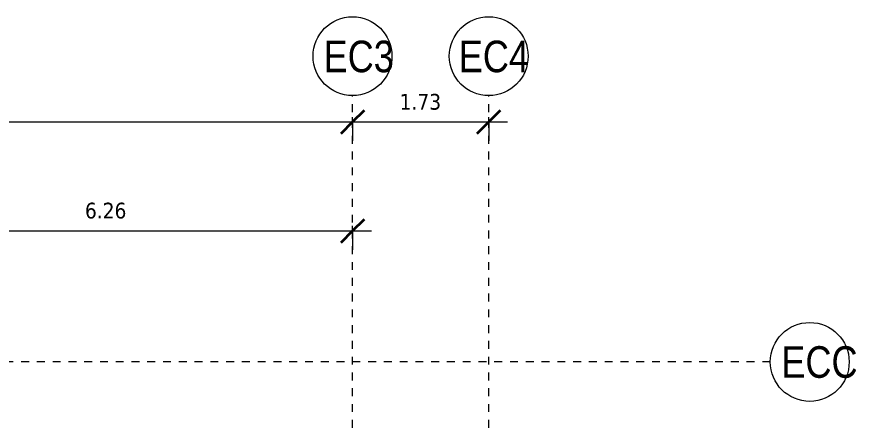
# Model space of a CAD drawing. Header units: metres. Extents: x 118 to 451, y -76 to 55.
# Drawn here: x 311.98 to 322.63, y -14.24 to -9.05 of the extents above; entities that cross this region are included whole.
import ezdxf

# ---------------------------------------------------------------- set-up
doc = ezdxf.new("R2010")
doc.units = ezdxf.units.M
doc.linetypes.add('Grid Line', pattern=[0.022225, 0.0127, -0.003175, 0.003175, -0.003175])
for name, color, linetype, lineweight in [('A-ANNO-DIMS', 7, 'Continuous', 9), ('A-ANNO-DIMS-100', 7, 'Continuous', 9), ('S-GRID', 7, 'Continuous', 9), ('S-GRID-IDEN', 7, 'Continuous', 9)]:
    doc.layers.add(name, color=color, linetype=linetype, lineweight=lineweight)
doc.styles.add('Saira Condensed', font='SairaCondensed-Regular.ttf', dxfattribs={"height": 0.4})
doc.styles.add('Tahoma', font='tahoma.ttf', dxfattribs={"height": 0.2})
doc.dimstyles.new('R_Tahoma_2_0', dxfattribs={"dimscale": 0.3048, "dimtxt": 0.208804, "dimasz": 0.984252, "dimexe": 0.787402, "dimexo": 0.492126, "dimgap": 0.328084, "dimtad": 1, "dimrnd": 0.01, "dimzin": 0, "dimdsep": 46, "dimtxsty": 'Tahoma', "dimblk1": 'OBLIQUE', "dimblk2": 'OBLIQUE', "dimsah": 1, "dimcen": 0.09, "dimdle": 0.787402, "dimazin": 2, "dimtfac": 1, "dimtdec": 4, "dimtix": 1, "dimtmove": 0, "dimatfit": 3, "dimfxl": 1, "dimtvp": 1, "dimtolj": 1, "dimtzin": 0, "dimarcsym": 2})

# ---------------------------------------------------------------- blocks, each defined once
blk = doc.blocks.new('Grid - 5mm-1144975-Nivel Top-EC')
at = {"layer": 'S-GRID-IDEN', "color": 253, "true_color": 0xaaaaaa}
blk.add_circle((0, 0), 0.005, dxfattribs=at)
blk = doc.blocks.new('DIMBLOCK30-Nivel Top-EC')
at = {"layer": 'A-ANNO-DIMS-100', "lineweight": 35}
for p, q in [((301.953, -10.384), (302.103, -10.234)), ((316.238, -10.384), (316.388, -10.234)), ((301.953, -10.384), (301.803, -10.534)), ((316.238, -10.384), (316.088, -10.534))]:
    blk.add_line(p, q, dxfattribs=at)
at = {"layer": 'A-ANNO-DIMS-100'}
for p, q in [((301.953, -10.384), (301.953, -10.322)), ((316.238, -10.384), (316.238, -10.322)), ((301.953, -10.384), (316.238, -10.384)), ((301.953, -10.384), (301.953, -10.624)), ((316.238, -10.384), (316.238, -10.624))]:
    blk.add_line(p, q, dxfattribs=at)
at = {"layer": 'A-ANNO-DIMS-100', "color": 0, "insert": (308.756, -10.028), "char_height": 0.2, "width": 0.81533, "attachment_point": 1, "line_spacing_factor": 0.994306, "style": 'Tahoma'}
blk.add_mtext('14.28', dxfattribs=at)
blk = doc.blocks.new('_Oblique')
at = {"color": 0, "linetype": 'ByBlock', "lineweight": -2}
blk.add_line((-0.5, -0.5), (0.5, 0.5), dxfattribs=at)
blk = doc.blocks.new('DIMBLOCK31-Nivel Top-EC')
at = {"layer": 'A-ANNO-DIMS-100', "lineweight": 35}
for p, q in [((316.238, -10.384), (316.388, -10.234)), ((317.965, -10.384), (318.115, -10.234)), ((316.238, -10.384), (316.088, -10.534)), ((317.965, -10.384), (317.815, -10.534))]:
    blk.add_line(p, q, dxfattribs=at)
at = {"layer": 'A-ANNO-DIMS-100'}
for p, q in [((316.238, -10.384), (316.238, -10.322)), ((317.965, -10.384), (317.965, -10.322)), ((316.238, -10.384), (318.205, -10.384)), ((316.238, -10.384), (316.238, -10.624)), ((317.965, -10.384), (317.965, -10.624))]:
    blk.add_line(p, q, dxfattribs=at)
at = {"layer": 'A-ANNO-DIMS-100', "color": 0, "insert": (316.836, -10.028), "char_height": 0.2, "width": 0.63636, "attachment_point": 1, "line_spacing_factor": 0.994306, "style": 'Tahoma'}
blk.add_mtext('1.73', dxfattribs=at)
blk = doc.blocks.new('DIMBLOCK35-Nivel Top-EC')
at = {"layer": 'A-ANNO-DIMS-100'}
for p, q in [((309.982, -11.764), (309.982, -11.524)), ((316.238, -11.764), (316.238, -11.701)), ((309.982, -11.764), (316.478, -11.764)), ((309.982, -11.764), (309.982, -13.144)), ((316.238, -11.764), (316.238, -12.004))]:
    blk.add_line(p, q, dxfattribs=at)
at = {"layer": 'A-ANNO-DIMS-100', "lineweight": 35}
for p, q in [((309.982, -11.764), (310.132, -11.614)), ((316.238, -11.764), (316.388, -11.614)), ((309.982, -11.764), (309.832, -11.914)), ((316.238, -11.764), (316.088, -11.914))]:
    blk.add_line(p, q, dxfattribs=at)
at = {"layer": 'A-ANNO-DIMS-100', "color": 0, "insert": (312.845, -11.407), "char_height": 0.2, "width": 0.63636, "attachment_point": 1, "line_spacing_factor": 0.994306, "style": 'Tahoma'}
blk.add_mtext('6.26', dxfattribs=at)

msp = doc.modelspace()

# ---------------------------------------------------------------- linework, layer by layer
at = {"layer": 'S-GRID', "color": 253, "linetype": 'Grid Line', "true_color": 0xaaaaaa}
for p, q in [((316.238, -35.66), (316.238, -10.05)), ((317.965, -35.66), (317.965, -10.05)), ((321.536, -13.426), (291.515, -13.426))]:
    msp.add_line(p, q, dxfattribs=at)

# ---------------------------------------------------------------- block references
at = {"layer": 'S-GRID-IDEN', "color": 253, "true_color": 0xaaaaaa, "xscale": 99.99999999999993, "yscale": 99.99999999999993, "zscale": 99.99999999999993}
for p in [(316.238, -9.55), (317.965, -9.55)]:
    msp.add_blockref('Grid - 5mm-1144975-Nivel Top-EC', p, dxfattribs=at)
at = {"layer": 'S-GRID-IDEN', "color": 253, "true_color": 0xaaaaaa, "xscale": 99.99999999999994, "yscale": 99.99999999999994, "zscale": 99.99999999999994, "rotation": 90.00000000000001}
msp.add_blockref('Grid - 5mm-1144975-Nivel Top-EC', (322.036, -13.426), dxfattribs=at)

# ---------------------------------------------------------------- texts
at = {"layer": 'S-GRID-IDEN', "color": 253, "true_color": 0xaaaaaa, "char_height": 0.4, "attachment_point": 1, "style": 'Saira Condensed'}
for s, insert, width in [('EC3', (315.871, -9.353), 0.88186), ('EC4', (317.585, -9.353), 0.91392), ('ECC', (321.676, -13.227), 0.86582)]:
    msp.add_mtext(s, dxfattribs=dict(at, insert=insert, width=width))

# ---------------------------------------------------------------- dimensions: what is measured, and where the dimension line sits
at = {"layer": 'A-ANNO-DIMS'}
for base, p1, p2, override, picture, middle in [((316.2376, -10.3842), (301.9534, -10.172), (316.2376, -10.172), {"dimpost": '<>', "dimfxl": 14.2842}, 'DIMBLOCK30-Nivel Top-EC', (309.0955, -10.1796)), ((317.965, -10.384), (316.238, -10.172), (317.965, -10.172), {"dimpost": '<>', "dimfxl": 1.7272}, 'DIMBLOCK31-Nivel Top-EC', (317.101, -10.18)), ((316.238, -11.764), (309.982, -13.294), (316.238, -11.551), {"dimpost": '<>', "dimfxl": 6.493527}, 'DIMBLOCK35-Nivel Top-EC', (313.11, -11.559))]:
    dim = msp.add_linear_dim(base=base, p1=p1, p2=p2, dimstyle='R_Tahoma_2_0', override=override, dxfattribs=at)
    dim.commit()
    dim.dimension.update_dxf_attribs({"geometry": picture, "text_midpoint": middle})

doc.saveas('drawing.dxf')
